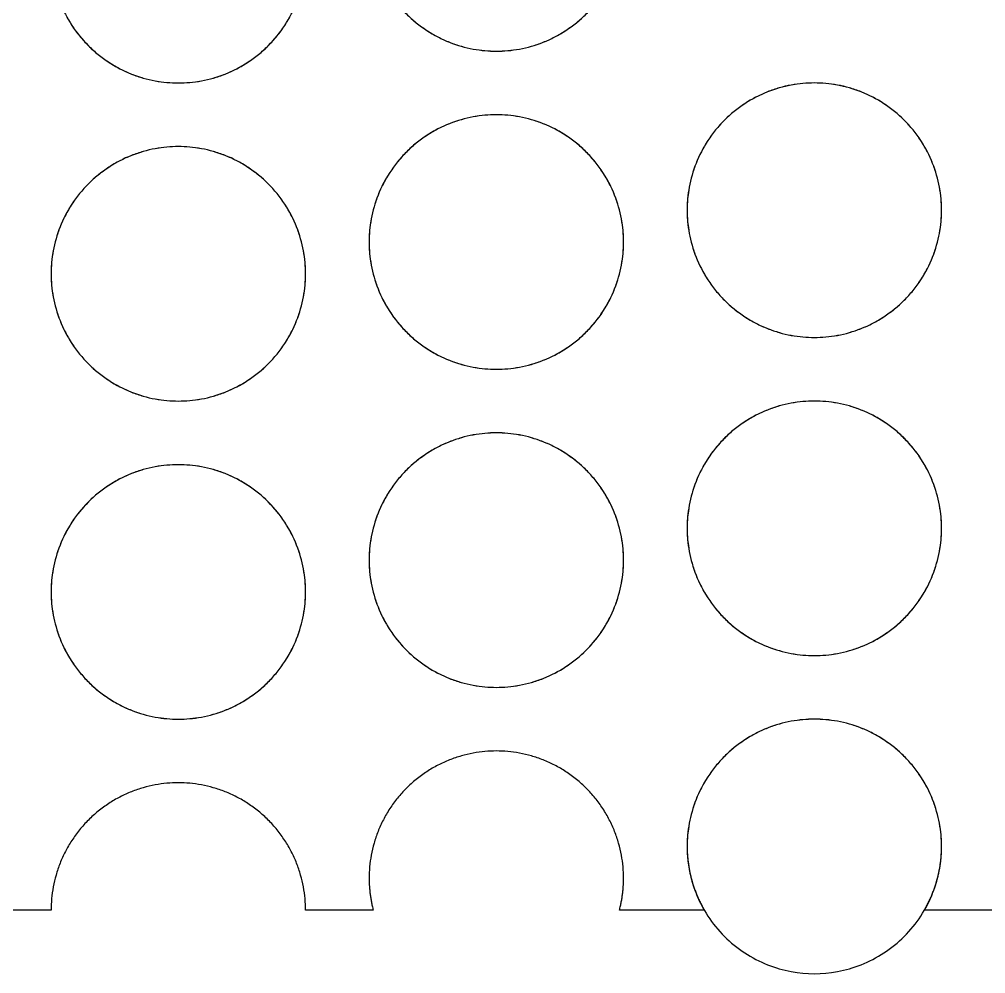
# Model space of a CAD drawing. Extents: x 85 to 185, y 98 to 200.
# Drawn here: x 136 to 160.31, y 98.4 to 122.4 of the extents above; entities that cross this region are included whole.
import ezdxf

# ---------------------------------------------------------------- set-up
doc = ezdxf.new("R2010")
doc.units = 0
doc.header["$MEASUREMENT"] = 0
doc.layers.get('0').update_dxf_attribs({"linetype": 'CONTINUOUS'})

msp = doc.modelspace()

# ---------------------------------------------------------------- linework, layer by layer
for points in [[(137.196, 122.459), (137.236, 122.388), (137.278, 122.318), (137.322, 122.249), (137.367, 122.181), (137.415, 122.114), (137.464, 122.048), (137.516, 121.983), (137.569, 121.92), (137.623, 121.857), (137.679, 121.797), (137.737, 121.737), (137.797, 121.679), (137.857, 121.623), (137.92, 121.569), (137.983, 121.516), (138.048, 121.464), (138.114, 121.415), (138.181, 121.367), (138.249, 121.322), (138.318, 121.278), (138.388, 121.236), (138.459, 121.196), (138.53, 121.157), (138.602, 121.121), (138.675, 121.087), (138.748, 121.055), (138.822, 121.025), (138.896, 120.996), (138.97, 120.97), (139.045, 120.946), (139.119, 120.924), (139.194, 120.903), (139.269, 120.885), (139.343, 120.868), (139.418, 120.853), (139.566, 120.83), (139.712, 120.813), (139.857, 120.803), (140, 120.8), (140.143, 120.803), (140.288, 120.813), (140.434, 120.83), (140.582, 120.853), (140.657, 120.868), (140.731, 120.885), (140.806, 120.903), (140.881, 120.924), (140.955, 120.946), (141.03, 120.97), (141.104, 120.996), (141.178, 121.025), (141.252, 121.055), (141.325, 121.087), (141.398, 121.121), (141.47, 121.157), (141.541, 121.196), (141.612, 121.236), (141.682, 121.278), (141.751, 121.322), (141.819, 121.367), (141.886, 121.415), (141.952, 121.464), (142.017, 121.516), (142.08, 121.569), (142.143, 121.623), (142.203, 121.679), (142.263, 121.737), (142.321, 121.797), (142.377, 121.857), (142.431, 121.92), (142.484, 121.983), (142.536, 122.048), (142.585, 122.114), (142.633, 122.181), (142.678, 122.249), (142.722, 122.318), (142.764, 122.388), (142.804, 122.459)], [(145.857, 122.423), (145.92, 122.369), (145.983, 122.316), (146.048, 122.264), (146.114, 122.215), (146.181, 122.167), (146.249, 122.122), (146.318, 122.078), (146.388, 122.036), (146.459, 121.996), (146.53, 121.957), (146.602, 121.921), (146.675, 121.887), (146.748, 121.855), (146.822, 121.825), (146.896, 121.796), (146.97, 121.77), (147.045, 121.746), (147.119, 121.724), (147.194, 121.703), (147.269, 121.685), (147.343, 121.668), (147.418, 121.653), (147.566, 121.63), (147.712, 121.613), (147.857, 121.603), (148, 121.6), (148.143, 121.603), (148.288, 121.613), (148.434, 121.63), (148.582, 121.653), (148.657, 121.668), (148.731, 121.685), (148.806, 121.703), (148.881, 121.724), (148.955, 121.746), (149.03, 121.77), (149.104, 121.796), (149.178, 121.825), (149.252, 121.855), (149.325, 121.887), (149.398, 121.921), (149.47, 121.957), (149.541, 121.996), (149.612, 122.036), (149.682, 122.078), (149.751, 122.122), (149.819, 122.167), (149.886, 122.215), (149.952, 122.264), (150.017, 122.316), (150.08, 122.369), (150.143, 122.423)], [(136.8, 100), (135.098, 100)], [(144.902, 100), (143.2, 100)], [(153.229, 100), (151.098, 100)], [(161.883, 100), (158.771, 100)]]:
    msp.add_lwpolyline(points)
for points in [[(159.2, 117.6), (159.197, 117.743), (159.187, 117.888), (159.17, 118.034), (159.147, 118.182), (159.132, 118.257), (159.115, 118.331), (159.097, 118.406), (159.076, 118.481), (159.054, 118.555), (159.03, 118.63), (159.004, 118.704), (158.975, 118.778), (158.945, 118.852), (158.913, 118.925), (158.879, 118.998), (158.843, 119.07), (158.804, 119.141), (158.764, 119.212), (158.722, 119.282), (158.678, 119.351), (158.633, 119.419), (158.585, 119.486), (158.536, 119.552), (158.484, 119.617), (158.431, 119.68), (158.377, 119.743), (158.321, 119.803), (158.263, 119.863), (158.203, 119.921), (158.143, 119.977), (158.08, 120.031), (158.017, 120.084), (157.952, 120.136), (157.886, 120.185), (157.819, 120.233), (157.751, 120.278), (157.682, 120.322), (157.612, 120.364), (157.541, 120.404), (157.47, 120.443), (157.398, 120.479), (157.325, 120.513), (157.252, 120.545), (157.178, 120.575), (157.104, 120.604), (157.03, 120.63), (156.955, 120.654), (156.881, 120.676), (156.806, 120.697), (156.731, 120.715), (156.657, 120.732), (156.582, 120.747), (156.434, 120.77), (156.288, 120.787), (156.143, 120.797), (156, 120.8), (155.857, 120.797), (155.712, 120.787), (155.566, 120.77), (155.418, 120.747), (155.343, 120.732), (155.269, 120.715), (155.194, 120.697), (155.119, 120.676), (155.045, 120.654), (154.97, 120.63), (154.896, 120.604), (154.822, 120.575), (154.748, 120.545), (154.675, 120.513), (154.602, 120.479), (154.53, 120.443), (154.459, 120.404), (154.388, 120.364), (154.318, 120.322), (154.249, 120.278), (154.181, 120.233), (154.114, 120.185), (154.048, 120.136), (153.983, 120.084), (153.92, 120.031), (153.857, 119.977), (153.797, 119.921), (153.737, 119.863), (153.679, 119.803), (153.623, 119.743), (153.569, 119.68), (153.516, 119.617), (153.464, 119.552), (153.415, 119.486), (153.367, 119.419), (153.322, 119.351), (153.278, 119.282), (153.236, 119.212), (153.196, 119.141), (153.157, 119.07), (153.121, 118.998), (153.087, 118.925), (153.055, 118.852), (153.025, 118.778), (152.996, 118.704), (152.97, 118.63), (152.946, 118.555), (152.924, 118.481), (152.903, 118.406), (152.885, 118.331), (152.868, 118.257), (152.853, 118.182), (152.83, 118.034), (152.813, 117.888), (152.803, 117.743), (152.8, 117.6), (152.803, 117.457), (152.813, 117.312), (152.83, 117.166), (152.853, 117.018), (152.868, 116.943), (152.885, 116.869), (152.903, 116.794), (152.924, 116.719), (152.946, 116.645), (152.97, 116.57), (152.996, 116.496), (153.025, 116.422), (153.055, 116.348), (153.087, 116.275), (153.121, 116.202), (153.157, 116.13), (153.196, 116.059), (153.236, 115.988), (153.278, 115.918), (153.322, 115.849), (153.367, 115.781), (153.415, 115.714), (153.464, 115.648), (153.516, 115.583), (153.569, 115.52), (153.623, 115.457), (153.679, 115.397), (153.737, 115.337), (153.797, 115.279), (153.857, 115.223), (153.92, 115.169), (153.983, 115.116), (154.048, 115.064), (154.114, 115.015), (154.181, 114.967), (154.249, 114.922), (154.318, 114.878), (154.388, 114.836), (154.459, 114.796), (154.53, 114.757), (154.602, 114.721), (154.675, 114.687), (154.748, 114.655), (154.822, 114.625), (154.896, 114.596), (154.97, 114.57), (155.045, 114.546), (155.119, 114.524), (155.194, 114.503), (155.269, 114.485), (155.343, 114.468), (155.418, 114.453), (155.566, 114.43), (155.712, 114.413), (155.857, 114.403), (156, 114.4), (156.143, 114.403), (156.288, 114.413), (156.434, 114.43), (156.582, 114.453), (156.657, 114.468), (156.731, 114.485), (156.806, 114.503), (156.881, 114.524), (156.955, 114.546), (157.03, 114.57), (157.104, 114.596), (157.178, 114.625), (157.252, 114.655), (157.325, 114.687), (157.398, 114.721), (157.47, 114.757), (157.541, 114.796), (157.612, 114.836), (157.682, 114.878), (157.751, 114.922), (157.819, 114.967), (157.886, 115.015), (157.952, 115.064), (158.017, 115.116), (158.08, 115.169), (158.143, 115.223), (158.203, 115.279), (158.263, 115.337), (158.321, 115.397), (158.377, 115.457), (158.431, 115.52), (158.484, 115.583), (158.536, 115.648), (158.585, 115.714), (158.633, 115.781), (158.678, 115.849), (158.722, 115.918), (158.764, 115.988), (158.804, 116.059), (158.843, 116.13), (158.879, 116.202), (158.913, 116.275), (158.945, 116.348), (158.975, 116.422), (159.004, 116.496), (159.03, 116.57), (159.054, 116.645), (159.076, 116.719), (159.097, 116.794), (159.115, 116.869), (159.132, 116.943), (159.147, 117.018), (159.17, 117.166), (159.187, 117.312), (159.197, 117.457), (159.2, 117.6)], [(151.2, 116.8), (151.197, 116.943), (151.187, 117.088), (151.17, 117.234), (151.147, 117.382), (151.132, 117.457), (151.115, 117.531), (151.097, 117.606), (151.076, 117.681), (151.054, 117.755), (151.03, 117.83), (151.004, 117.904), (150.975, 117.978), (150.945, 118.052), (150.913, 118.125), (150.879, 118.198), (150.843, 118.27), (150.804, 118.341), (150.764, 118.412), (150.722, 118.482), (150.678, 118.551), (150.633, 118.619), (150.585, 118.686), (150.536, 118.752), (150.484, 118.817), (150.431, 118.88), (150.377, 118.943), (150.321, 119.003), (150.263, 119.063), (150.203, 119.121), (150.143, 119.177), (150.08, 119.231), (150.017, 119.284), (149.952, 119.336), (149.886, 119.385), (149.819, 119.433), (149.751, 119.478), (149.682, 119.522), (149.612, 119.564), (149.541, 119.604), (149.47, 119.643), (149.398, 119.679), (149.325, 119.713), (149.252, 119.745), (149.178, 119.775), (149.104, 119.804), (149.03, 119.83), (148.955, 119.854), (148.881, 119.876), (148.806, 119.897), (148.731, 119.915), (148.657, 119.932), (148.582, 119.947), (148.434, 119.97), (148.288, 119.987), (148.143, 119.997), (148, 120), (147.857, 119.997), (147.712, 119.987), (147.566, 119.97), (147.418, 119.947), (147.343, 119.932), (147.269, 119.915), (147.194, 119.897), (147.119, 119.876), (147.045, 119.854), (146.97, 119.83), (146.896, 119.804), (146.822, 119.775), (146.748, 119.745), (146.675, 119.713), (146.602, 119.679), (146.53, 119.643), (146.459, 119.604), (146.388, 119.564), (146.318, 119.522), (146.249, 119.478), (146.181, 119.433), (146.114, 119.385), (146.048, 119.336), (145.983, 119.284), (145.92, 119.231), (145.857, 119.177), (145.797, 119.121), (145.737, 119.063), (145.679, 119.003), (145.623, 118.943), (145.569, 118.88), (145.516, 118.817), (145.464, 118.752), (145.415, 118.686), (145.367, 118.619), (145.322, 118.551), (145.278, 118.482), (145.236, 118.412), (145.196, 118.341), (145.157, 118.27), (145.121, 118.198), (145.087, 118.125), (145.055, 118.052), (145.025, 117.978), (144.996, 117.904), (144.97, 117.83), (144.946, 117.755), (144.924, 117.681), (144.903, 117.606), (144.885, 117.531), (144.868, 117.457), (144.853, 117.382), (144.83, 117.234), (144.813, 117.088), (144.803, 116.943), (144.8, 116.8), (144.803, 116.657), (144.813, 116.512), (144.83, 116.366), (144.853, 116.218), (144.868, 116.143), (144.885, 116.069), (144.903, 115.994), (144.924, 115.919), (144.946, 115.845), (144.97, 115.77), (144.996, 115.696), (145.025, 115.622), (145.055, 115.548), (145.087, 115.475), (145.121, 115.402), (145.157, 115.33), (145.196, 115.259), (145.236, 115.188), (145.278, 115.118), (145.322, 115.049), (145.367, 114.981), (145.415, 114.914), (145.464, 114.848), (145.516, 114.783), (145.569, 114.72), (145.623, 114.657), (145.679, 114.597), (145.737, 114.537), (145.797, 114.479), (145.857, 114.423), (145.92, 114.369), (145.983, 114.316), (146.048, 114.264), (146.114, 114.215), (146.181, 114.167), (146.249, 114.122), (146.318, 114.078), (146.388, 114.036), (146.459, 113.996), (146.53, 113.957), (146.602, 113.921), (146.675, 113.887), (146.748, 113.855), (146.822, 113.825), (146.896, 113.796), (146.97, 113.77), (147.045, 113.746), (147.119, 113.724), (147.194, 113.703), (147.269, 113.685), (147.343, 113.668), (147.418, 113.653), (147.566, 113.63), (147.712, 113.613), (147.857, 113.603), (148, 113.6), (148.143, 113.603), (148.288, 113.613), (148.434, 113.63), (148.582, 113.653), (148.657, 113.668), (148.731, 113.685), (148.806, 113.703), (148.881, 113.724), (148.955, 113.746), (149.03, 113.77), (149.104, 113.796), (149.178, 113.825), (149.252, 113.855), (149.325, 113.887), (149.398, 113.921), (149.47, 113.957), (149.541, 113.996), (149.612, 114.036), (149.682, 114.078), (149.751, 114.122), (149.819, 114.167), (149.886, 114.215), (149.952, 114.264), (150.017, 114.316), (150.08, 114.369), (150.143, 114.423), (150.203, 114.479), (150.263, 114.537), (150.321, 114.597), (150.377, 114.657), (150.431, 114.72), (150.484, 114.783), (150.536, 114.848), (150.585, 114.914), (150.633, 114.981), (150.678, 115.049), (150.722, 115.118), (150.764, 115.188), (150.804, 115.259), (150.843, 115.33), (150.879, 115.402), (150.913, 115.475), (150.945, 115.548), (150.975, 115.622), (151.004, 115.696), (151.03, 115.77), (151.054, 115.845), (151.076, 115.919), (151.097, 115.994), (151.115, 116.069), (151.132, 116.143), (151.147, 116.218), (151.17, 116.366), (151.187, 116.512), (151.197, 116.657), (151.2, 116.8)], [(143.2, 116), (143.197, 116.143), (143.187, 116.288), (143.17, 116.434), (143.147, 116.582), (143.132, 116.657), (143.115, 116.731), (143.097, 116.806), (143.076, 116.881), (143.054, 116.955), (143.03, 117.03), (143.004, 117.104), (142.975, 117.178), (142.945, 117.252), (142.913, 117.325), (142.879, 117.398), (142.843, 117.47), (142.804, 117.541), (142.764, 117.612), (142.722, 117.682), (142.678, 117.751), (142.633, 117.819), (142.585, 117.886), (142.536, 117.952), (142.484, 118.017), (142.431, 118.08), (142.377, 118.143), (142.321, 118.203), (142.263, 118.263), (142.203, 118.321), (142.143, 118.377), (142.08, 118.431), (142.017, 118.484), (141.952, 118.536), (141.886, 118.585), (141.819, 118.633), (141.751, 118.678), (141.682, 118.722), (141.612, 118.764), (141.541, 118.804), (141.47, 118.843), (141.398, 118.879), (141.325, 118.913), (141.252, 118.945), (141.178, 118.975), (141.104, 119.004), (141.03, 119.03), (140.955, 119.054), (140.881, 119.076), (140.806, 119.097), (140.731, 119.115), (140.657, 119.132), (140.582, 119.147), (140.434, 119.17), (140.288, 119.187), (140.143, 119.197), (140, 119.2), (139.857, 119.197), (139.712, 119.187), (139.566, 119.17), (139.418, 119.147), (139.343, 119.132), (139.269, 119.115), (139.194, 119.097), (139.119, 119.076), (139.045, 119.054), (138.97, 119.03), (138.896, 119.004), (138.822, 118.975), (138.748, 118.945), (138.675, 118.913), (138.602, 118.879), (138.53, 118.843), (138.459, 118.804), (138.388, 118.764), (138.318, 118.722), (138.249, 118.678), (138.181, 118.633), (138.114, 118.585), (138.048, 118.536), (137.983, 118.484), (137.92, 118.431), (137.857, 118.377), (137.797, 118.321), (137.737, 118.263), (137.679, 118.203), (137.623, 118.143), (137.569, 118.08), (137.516, 118.017), (137.464, 117.952), (137.415, 117.886), (137.367, 117.819), (137.322, 117.751), (137.278, 117.682), (137.236, 117.612), (137.196, 117.541), (137.157, 117.47), (137.121, 117.398), (137.087, 117.325), (137.055, 117.252), (137.025, 117.178), (136.996, 117.104), (136.97, 117.03), (136.946, 116.955), (136.924, 116.881), (136.903, 116.806), (136.885, 116.731), (136.868, 116.657), (136.853, 116.582), (136.83, 116.434), (136.813, 116.288), (136.803, 116.143), (136.8, 116), (136.803, 115.857), (136.813, 115.712), (136.83, 115.566), (136.853, 115.418), (136.868, 115.343), (136.885, 115.269), (136.903, 115.194), (136.924, 115.119), (136.946, 115.045), (136.97, 114.97), (136.996, 114.896), (137.025, 114.822), (137.055, 114.748), (137.087, 114.675), (137.121, 114.602), (137.157, 114.53), (137.196, 114.459), (137.236, 114.388), (137.278, 114.318), (137.322, 114.249), (137.367, 114.181), (137.415, 114.114), (137.464, 114.048), (137.516, 113.983), (137.569, 113.92), (137.623, 113.857), (137.679, 113.797), (137.737, 113.737), (137.797, 113.679), (137.857, 113.623), (137.92, 113.569), (137.983, 113.516), (138.048, 113.464), (138.114, 113.415), (138.181, 113.367), (138.249, 113.322), (138.318, 113.278), (138.388, 113.236), (138.459, 113.196), (138.53, 113.157), (138.602, 113.121), (138.675, 113.087), (138.748, 113.055), (138.822, 113.025), (138.896, 112.996), (138.97, 112.97), (139.045, 112.946), (139.119, 112.924), (139.194, 112.903), (139.269, 112.885), (139.343, 112.868), (139.418, 112.853), (139.566, 112.83), (139.712, 112.813), (139.857, 112.803), (140, 112.8), (140.143, 112.803), (140.288, 112.813), (140.434, 112.83), (140.582, 112.853), (140.657, 112.868), (140.731, 112.885), (140.806, 112.903), (140.881, 112.924), (140.955, 112.946), (141.03, 112.97), (141.104, 112.996), (141.178, 113.025), (141.252, 113.055), (141.325, 113.087), (141.398, 113.121), (141.47, 113.157), (141.541, 113.196), (141.612, 113.236), (141.682, 113.278), (141.751, 113.322), (141.819, 113.367), (141.886, 113.415), (141.952, 113.464), (142.017, 113.516), (142.08, 113.569), (142.143, 113.623), (142.203, 113.679), (142.263, 113.737), (142.321, 113.797), (142.377, 113.857), (142.431, 113.92), (142.484, 113.983), (142.536, 114.048), (142.585, 114.114), (142.633, 114.181), (142.678, 114.249), (142.722, 114.318), (142.764, 114.388), (142.804, 114.459), (142.843, 114.53), (142.879, 114.602), (142.913, 114.675), (142.945, 114.748), (142.975, 114.822), (143.004, 114.896), (143.03, 114.97), (143.054, 115.045), (143.076, 115.119), (143.097, 115.194), (143.115, 115.269), (143.132, 115.343), (143.147, 115.418), (143.17, 115.566), (143.187, 115.712), (143.197, 115.857), (143.2, 116)], [(159.2, 109.6), (159.197, 109.743), (159.187, 109.888), (159.17, 110.034), (159.147, 110.182), (159.132, 110.257), (159.115, 110.331), (159.097, 110.406), (159.076, 110.481), (159.054, 110.555), (159.03, 110.63), (159.004, 110.704), (158.975, 110.778), (158.945, 110.852), (158.913, 110.925), (158.879, 110.998), (158.843, 111.07), (158.804, 111.141), (158.764, 111.212), (158.722, 111.282), (158.678, 111.351), (158.633, 111.419), (158.585, 111.486), (158.536, 111.552), (158.484, 111.617), (158.431, 111.68), (158.377, 111.743), (158.321, 111.803), (158.263, 111.863), (158.203, 111.921), (158.143, 111.977), (158.08, 112.031), (158.017, 112.084), (157.952, 112.136), (157.886, 112.185), (157.819, 112.233), (157.751, 112.278), (157.682, 112.322), (157.612, 112.364), (157.541, 112.404), (157.47, 112.443), (157.398, 112.479), (157.325, 112.513), (157.252, 112.545), (157.178, 112.575), (157.104, 112.604), (157.03, 112.63), (156.955, 112.654), (156.881, 112.676), (156.806, 112.697), (156.731, 112.715), (156.657, 112.732), (156.582, 112.747), (156.434, 112.77), (156.288, 112.787), (156.143, 112.797), (156, 112.8), (155.857, 112.797), (155.712, 112.787), (155.566, 112.77), (155.418, 112.747), (155.343, 112.732), (155.269, 112.715), (155.194, 112.697), (155.119, 112.676), (155.045, 112.654), (154.97, 112.63), (154.896, 112.604), (154.822, 112.575), (154.748, 112.545), (154.675, 112.513), (154.602, 112.479), (154.53, 112.443), (154.459, 112.404), (154.388, 112.364), (154.318, 112.322), (154.249, 112.278), (154.181, 112.233), (154.114, 112.185), (154.048, 112.136), (153.983, 112.084), (153.92, 112.031), (153.857, 111.977), (153.797, 111.921), (153.737, 111.863), (153.679, 111.803), (153.623, 111.743), (153.569, 111.68), (153.516, 111.617), (153.464, 111.552), (153.415, 111.486), (153.367, 111.419), (153.322, 111.351), (153.278, 111.282), (153.236, 111.212), (153.196, 111.141), (153.157, 111.07), (153.121, 110.998), (153.087, 110.925), (153.055, 110.852), (153.025, 110.778), (152.996, 110.704), (152.97, 110.63), (152.946, 110.555), (152.924, 110.481), (152.903, 110.406), (152.885, 110.331), (152.868, 110.257), (152.853, 110.182), (152.83, 110.034), (152.813, 109.888), (152.803, 109.743), (152.8, 109.6), (152.803, 109.457), (152.813, 109.312), (152.83, 109.166), (152.853, 109.018), (152.868, 108.943), (152.885, 108.869), (152.903, 108.794), (152.924, 108.719), (152.946, 108.645), (152.97, 108.57), (152.996, 108.496), (153.025, 108.422), (153.055, 108.348), (153.087, 108.275), (153.121, 108.202), (153.157, 108.13), (153.196, 108.059), (153.236, 107.988), (153.278, 107.918), (153.322, 107.849), (153.367, 107.781), (153.415, 107.714), (153.464, 107.648), (153.516, 107.583), (153.569, 107.52), (153.623, 107.457), (153.679, 107.397), (153.737, 107.337), (153.797, 107.279), (153.857, 107.223), (153.92, 107.169), (153.983, 107.116), (154.048, 107.064), (154.114, 107.015), (154.181, 106.967), (154.249, 106.922), (154.318, 106.878), (154.388, 106.836), (154.459, 106.796), (154.53, 106.757), (154.602, 106.721), (154.675, 106.687), (154.748, 106.655), (154.822, 106.625), (154.896, 106.596), (154.97, 106.57), (155.045, 106.546), (155.119, 106.524), (155.194, 106.503), (155.269, 106.485), (155.343, 106.468), (155.418, 106.453), (155.566, 106.43), (155.712, 106.413), (155.857, 106.403), (156, 106.4), (156.143, 106.403), (156.288, 106.413), (156.434, 106.43), (156.582, 106.453), (156.657, 106.468), (156.731, 106.485), (156.806, 106.503), (156.881, 106.524), (156.955, 106.546), (157.03, 106.57), (157.104, 106.596), (157.178, 106.625), (157.252, 106.655), (157.325, 106.687), (157.398, 106.721), (157.47, 106.757), (157.541, 106.796), (157.612, 106.836), (157.682, 106.878), (157.751, 106.922), (157.819, 106.967), (157.886, 107.015), (157.952, 107.064), (158.017, 107.116), (158.08, 107.169), (158.143, 107.223), (158.203, 107.279), (158.263, 107.337), (158.321, 107.397), (158.377, 107.457), (158.431, 107.52), (158.484, 107.583), (158.536, 107.648), (158.585, 107.714), (158.633, 107.781), (158.678, 107.849), (158.722, 107.918), (158.764, 107.988), (158.804, 108.059), (158.843, 108.13), (158.879, 108.202), (158.913, 108.275), (158.945, 108.348), (158.975, 108.422), (159.004, 108.496), (159.03, 108.57), (159.054, 108.645), (159.076, 108.719), (159.097, 108.794), (159.115, 108.869), (159.132, 108.943), (159.147, 109.018), (159.17, 109.166), (159.187, 109.312), (159.197, 109.457), (159.2, 109.6)], [(151.2, 108.8), (151.197, 108.943), (151.187, 109.088), (151.17, 109.234), (151.147, 109.382), (151.132, 109.457), (151.115, 109.531), (151.097, 109.606), (151.076, 109.681), (151.054, 109.755), (151.03, 109.83), (151.004, 109.904), (150.975, 109.978), (150.945, 110.052), (150.913, 110.125), (150.879, 110.198), (150.843, 110.27), (150.804, 110.341), (150.764, 110.412), (150.722, 110.482), (150.678, 110.551), (150.633, 110.619), (150.585, 110.686), (150.536, 110.752), (150.484, 110.817), (150.431, 110.88), (150.377, 110.943), (150.321, 111.003), (150.263, 111.063), (150.203, 111.121), (150.143, 111.177), (150.08, 111.231), (150.017, 111.284), (149.952, 111.336), (149.886, 111.385), (149.819, 111.433), (149.751, 111.478), (149.682, 111.522), (149.612, 111.564), (149.541, 111.604), (149.47, 111.643), (149.398, 111.679), (149.325, 111.713), (149.252, 111.745), (149.178, 111.775), (149.104, 111.804), (149.03, 111.83), (148.955, 111.854), (148.881, 111.876), (148.806, 111.897), (148.731, 111.915), (148.657, 111.932), (148.582, 111.947), (148.434, 111.97), (148.288, 111.987), (148.143, 111.997), (148, 112), (147.857, 111.997), (147.712, 111.987), (147.566, 111.97), (147.418, 111.947), (147.343, 111.932), (147.269, 111.915), (147.194, 111.897), (147.119, 111.876), (147.045, 111.854), (146.97, 111.83), (146.896, 111.804), (146.822, 111.775), (146.748, 111.745), (146.675, 111.713), (146.602, 111.679), (146.53, 111.643), (146.459, 111.604), (146.388, 111.564), (146.318, 111.522), (146.249, 111.478), (146.181, 111.433), (146.114, 111.385), (146.048, 111.336), (145.983, 111.284), (145.92, 111.231), (145.857, 111.177), (145.797, 111.121), (145.737, 111.063), (145.679, 111.003), (145.623, 110.943), (145.569, 110.88), (145.516, 110.817), (145.464, 110.752), (145.415, 110.686), (145.367, 110.619), (145.322, 110.551), (145.278, 110.482), (145.236, 110.412), (145.196, 110.341), (145.157, 110.27), (145.121, 110.198), (145.087, 110.125), (145.055, 110.052), (145.025, 109.978), (144.996, 109.904), (144.97, 109.83), (144.946, 109.755), (144.924, 109.681), (144.903, 109.606), (144.885, 109.531), (144.868, 109.457), (144.853, 109.382), (144.83, 109.234), (144.813, 109.088), (144.803, 108.943), (144.8, 108.8), (144.803, 108.657), (144.813, 108.512), (144.83, 108.366), (144.853, 108.218), (144.868, 108.143), (144.885, 108.069), (144.903, 107.994), (144.924, 107.919), (144.946, 107.845), (144.97, 107.77), (144.996, 107.696), (145.025, 107.622), (145.055, 107.548), (145.087, 107.475), (145.121, 107.402), (145.157, 107.33), (145.196, 107.259), (145.236, 107.188), (145.278, 107.118), (145.322, 107.049), (145.367, 106.981), (145.415, 106.914), (145.464, 106.848), (145.516, 106.783), (145.569, 106.72), (145.623, 106.657), (145.679, 106.597), (145.737, 106.537), (145.797, 106.479), (145.857, 106.423), (145.92, 106.369), (145.983, 106.316), (146.048, 106.264), (146.114, 106.215), (146.181, 106.167), (146.249, 106.122), (146.318, 106.078), (146.388, 106.036), (146.459, 105.996), (146.53, 105.957), (146.602, 105.921), (146.675, 105.887), (146.748, 105.855), (146.822, 105.825), (146.896, 105.796), (146.97, 105.77), (147.045, 105.746), (147.119, 105.724), (147.194, 105.703), (147.269, 105.685), (147.343, 105.668), (147.418, 105.653), (147.566, 105.63), (147.712, 105.613), (147.857, 105.603), (148, 105.6), (148.143, 105.603), (148.288, 105.613), (148.434, 105.63), (148.582, 105.653), (148.657, 105.668), (148.731, 105.685), (148.806, 105.703), (148.881, 105.724), (148.955, 105.746), (149.03, 105.77), (149.104, 105.796), (149.178, 105.825), (149.252, 105.855), (149.325, 105.887), (149.398, 105.921), (149.47, 105.957), (149.541, 105.996), (149.612, 106.036), (149.682, 106.078), (149.751, 106.122), (149.819, 106.167), (149.886, 106.215), (149.952, 106.264), (150.017, 106.316), (150.08, 106.369), (150.143, 106.423), (150.203, 106.479), (150.263, 106.537), (150.321, 106.597), (150.377, 106.657), (150.431, 106.72), (150.484, 106.783), (150.536, 106.848), (150.585, 106.914), (150.633, 106.981), (150.678, 107.049), (150.722, 107.118), (150.764, 107.188), (150.804, 107.259), (150.843, 107.33), (150.879, 107.402), (150.913, 107.475), (150.945, 107.548), (150.975, 107.622), (151.004, 107.696), (151.03, 107.77), (151.054, 107.845), (151.076, 107.919), (151.097, 107.994), (151.115, 108.069), (151.132, 108.143), (151.147, 108.218), (151.17, 108.366), (151.187, 108.512), (151.197, 108.657), (151.2, 108.8)], [(143.2, 108), (143.197, 108.143), (143.187, 108.288), (143.17, 108.434), (143.147, 108.582), (143.132, 108.657), (143.115, 108.731), (143.097, 108.806), (143.076, 108.881), (143.054, 108.955), (143.03, 109.03), (143.004, 109.104), (142.975, 109.178), (142.945, 109.252), (142.913, 109.325), (142.879, 109.398), (142.843, 109.47), (142.804, 109.541), (142.764, 109.612), (142.722, 109.682), (142.678, 109.751), (142.633, 109.819), (142.585, 109.886), (142.536, 109.952), (142.484, 110.017), (142.431, 110.08), (142.377, 110.143), (142.321, 110.203), (142.263, 110.263), (142.203, 110.321), (142.143, 110.377), (142.08, 110.431), (142.017, 110.484), (141.952, 110.536), (141.886, 110.585), (141.819, 110.633), (141.751, 110.678), (141.682, 110.722), (141.612, 110.764), (141.541, 110.804), (141.47, 110.843), (141.398, 110.879), (141.325, 110.913), (141.252, 110.945), (141.178, 110.975), (141.104, 111.004), (141.03, 111.03), (140.955, 111.054), (140.881, 111.076), (140.806, 111.097), (140.731, 111.115), (140.657, 111.132), (140.582, 111.147), (140.434, 111.17), (140.288, 111.187), (140.143, 111.197), (140, 111.2), (139.857, 111.197), (139.712, 111.187), (139.566, 111.17), (139.418, 111.147), (139.343, 111.132), (139.269, 111.115), (139.194, 111.097), (139.119, 111.076), (139.045, 111.054), (138.97, 111.03), (138.896, 111.004), (138.822, 110.975), (138.748, 110.945), (138.675, 110.913), (138.602, 110.879), (138.53, 110.843), (138.459, 110.804), (138.388, 110.764), (138.318, 110.722), (138.249, 110.678), (138.181, 110.633), (138.114, 110.585), (138.048, 110.536), (137.983, 110.484), (137.92, 110.431), (137.857, 110.377), (137.797, 110.321), (137.737, 110.263), (137.679, 110.203), (137.623, 110.143), (137.569, 110.08), (137.516, 110.017), (137.464, 109.952), (137.415, 109.886), (137.367, 109.819), (137.322, 109.751), (137.278, 109.682), (137.236, 109.612), (137.196, 109.541), (137.157, 109.47), (137.121, 109.398), (137.087, 109.325), (137.055, 109.252), (137.025, 109.178), (136.996, 109.104), (136.97, 109.03), (136.946, 108.955), (136.924, 108.881), (136.903, 108.806), (136.885, 108.731), (136.868, 108.657), (136.853, 108.582), (136.83, 108.434), (136.813, 108.288), (136.803, 108.143), (136.8, 108), (136.803, 107.857), (136.813, 107.712), (136.83, 107.566), (136.853, 107.418), (136.868, 107.343), (136.885, 107.269), (136.903, 107.194), (136.924, 107.119), (136.946, 107.045), (136.97, 106.97), (136.996, 106.896), (137.025, 106.822), (137.055, 106.748), (137.087, 106.675), (137.121, 106.602), (137.157, 106.53), (137.196, 106.459), (137.236, 106.388), (137.278, 106.318), (137.322, 106.249), (137.367, 106.181), (137.415, 106.114), (137.464, 106.048), (137.516, 105.983), (137.569, 105.92), (137.623, 105.857), (137.679, 105.797), (137.737, 105.737), (137.797, 105.679), (137.857, 105.623), (137.92, 105.569), (137.983, 105.516), (138.048, 105.464), (138.114, 105.415), (138.181, 105.367), (138.249, 105.322), (138.318, 105.278), (138.388, 105.236), (138.459, 105.196), (138.53, 105.157), (138.602, 105.121), (138.675, 105.087), (138.748, 105.055), (138.822, 105.025), (138.896, 104.996), (138.97, 104.97), (139.045, 104.946), (139.119, 104.924), (139.194, 104.903), (139.269, 104.885), (139.343, 104.868), (139.418, 104.853), (139.566, 104.83), (139.712, 104.813), (139.857, 104.803), (140, 104.8), (140.143, 104.803), (140.288, 104.813), (140.434, 104.83), (140.582, 104.853), (140.657, 104.868), (140.731, 104.885), (140.806, 104.903), (140.881, 104.924), (140.955, 104.946), (141.03, 104.97), (141.104, 104.996), (141.178, 105.025), (141.252, 105.055), (141.325, 105.087), (141.398, 105.121), (141.47, 105.157), (141.541, 105.196), (141.612, 105.236), (141.682, 105.278), (141.751, 105.322), (141.819, 105.367), (141.886, 105.415), (141.952, 105.464), (142.017, 105.516), (142.08, 105.569), (142.143, 105.623), (142.203, 105.679), (142.263, 105.737), (142.321, 105.797), (142.377, 105.857), (142.431, 105.92), (142.484, 105.983), (142.536, 106.048), (142.585, 106.114), (142.633, 106.181), (142.678, 106.249), (142.722, 106.318), (142.764, 106.388), (142.804, 106.459), (142.843, 106.53), (142.879, 106.602), (142.913, 106.675), (142.945, 106.748), (142.975, 106.822), (143.004, 106.896), (143.03, 106.97), (143.054, 107.045), (143.076, 107.119), (143.097, 107.194), (143.115, 107.269), (143.132, 107.343), (143.147, 107.418), (143.17, 107.566), (143.187, 107.712), (143.197, 107.857), (143.2, 108)], [(159.2, 101.6), (159.197, 101.743), (159.187, 101.888), (159.17, 102.034), (159.147, 102.182), (159.132, 102.257), (159.115, 102.331), (159.097, 102.406), (159.076, 102.481), (159.054, 102.555), (159.03, 102.63), (159.004, 102.704), (158.975, 102.778), (158.945, 102.852), (158.913, 102.925), (158.879, 102.998), (158.843, 103.07), (158.804, 103.141), (158.764, 103.212), (158.722, 103.282), (158.678, 103.351), (158.633, 103.419), (158.585, 103.486), (158.536, 103.552), (158.484, 103.617), (158.431, 103.68), (158.377, 103.743), (158.321, 103.803), (158.263, 103.863), (158.203, 103.921), (158.143, 103.977), (158.08, 104.031), (158.017, 104.084), (157.952, 104.136), (157.886, 104.185), (157.819, 104.233), (157.751, 104.278), (157.682, 104.322), (157.612, 104.364), (157.541, 104.404), (157.47, 104.443), (157.398, 104.479), (157.325, 104.513), (157.252, 104.545), (157.178, 104.575), (157.104, 104.604), (157.03, 104.63), (156.955, 104.654), (156.881, 104.676), (156.806, 104.697), (156.731, 104.715), (156.657, 104.732), (156.582, 104.747), (156.434, 104.77), (156.288, 104.787), (156.143, 104.797), (156, 104.8), (155.857, 104.797), (155.712, 104.787), (155.566, 104.77), (155.418, 104.747), (155.343, 104.732), (155.269, 104.715), (155.194, 104.697), (155.119, 104.676), (155.045, 104.654), (154.97, 104.63), (154.896, 104.604), (154.822, 104.575), (154.748, 104.545), (154.675, 104.513), (154.602, 104.479), (154.53, 104.443), (154.459, 104.404), (154.388, 104.364), (154.318, 104.322), (154.249, 104.278), (154.181, 104.233), (154.114, 104.185), (154.048, 104.136), (153.983, 104.084), (153.92, 104.031), (153.857, 103.977), (153.797, 103.921), (153.737, 103.863), (153.679, 103.803), (153.623, 103.743), (153.569, 103.68), (153.516, 103.617), (153.464, 103.552), (153.415, 103.486), (153.367, 103.419), (153.322, 103.351), (153.278, 103.282), (153.236, 103.212), (153.196, 103.141), (153.157, 103.07), (153.121, 102.998), (153.087, 102.925), (153.055, 102.852), (153.025, 102.778), (152.996, 102.704), (152.97, 102.63), (152.946, 102.555), (152.924, 102.481), (152.903, 102.406), (152.885, 102.331), (152.868, 102.257), (152.853, 102.182), (152.83, 102.034), (152.813, 101.888), (152.803, 101.743), (152.8, 101.6), (152.803, 101.457), (152.813, 101.312), (152.83, 101.166), (152.853, 101.018), (152.868, 100.943), (152.885, 100.869), (152.903, 100.794), (152.924, 100.719), (152.946, 100.645), (152.97, 100.57), (152.996, 100.496), (153.025, 100.422), (153.055, 100.348), (153.087, 100.275), (153.121, 100.202), (153.157, 100.13), (153.196, 100.059), (153.236, 99.988), (153.278, 99.918), (153.322, 99.849), (153.367, 99.781), (153.415, 99.714), (153.464, 99.648), (153.516, 99.583), (153.569, 99.52), (153.623, 99.457), (153.679, 99.397), (153.737, 99.337), (153.797, 99.279), (153.857, 99.223), (153.92, 99.169), (153.983, 99.116), (154.048, 99.064), (154.114, 99.015), (154.181, 98.967), (154.249, 98.922), (154.318, 98.878), (154.388, 98.836), (154.459, 98.796), (154.53, 98.757), (154.602, 98.721), (154.675, 98.687), (154.748, 98.655), (154.822, 98.625), (154.896, 98.596), (154.97, 98.57), (155.045, 98.546), (155.119, 98.524), (155.194, 98.503), (155.269, 98.485), (155.343, 98.468), (155.418, 98.453), (155.566, 98.43), (155.712, 98.413), (155.857, 98.403), (156, 98.4), (156.143, 98.403), (156.288, 98.413), (156.434, 98.43), (156.582, 98.453), (156.657, 98.468), (156.731, 98.485), (156.806, 98.503), (156.881, 98.524), (156.955, 98.546), (157.03, 98.57), (157.104, 98.596), (157.178, 98.625), (157.252, 98.655), (157.325, 98.687), (157.398, 98.721), (157.47, 98.757), (157.541, 98.796), (157.612, 98.836), (157.682, 98.878), (157.751, 98.922), (157.819, 98.967), (157.886, 99.015), (157.952, 99.064), (158.017, 99.116), (158.08, 99.169), (158.143, 99.223), (158.203, 99.279), (158.263, 99.337), (158.321, 99.397), (158.377, 99.457), (158.431, 99.52), (158.484, 99.583), (158.536, 99.648), (158.585, 99.714), (158.633, 99.781), (158.678, 99.849), (158.722, 99.918), (158.764, 99.988), (158.804, 100.059), (158.843, 100.13), (158.879, 100.202), (158.913, 100.275), (158.945, 100.348), (158.975, 100.422), (159.004, 100.496), (159.03, 100.57), (159.054, 100.645), (159.076, 100.719), (159.097, 100.794), (159.115, 100.869), (159.132, 100.943), (159.147, 101.018), (159.17, 101.166), (159.187, 101.312), (159.197, 101.457), (159.2, 101.6)]]:
    msp.add_lwpolyline(points, close=True)
for points, weights in [([(144.8, 124.8), (144.8, 121.6), (148, 121.6)], [1, 0.707106781187, 1]), ([(148, 121.6), (151.2, 121.6), (151.2, 124.8)], [1, 0.707106781187, 1]), ([(136.8, 124), (136.8, 120.8), (140, 120.8)], [1, 0.707106781187, 1]), ([(140, 120.8), (143.2, 120.8), (143.2, 124)], [1, 0.707106781187, 1]), ([(156, 120.8), (152.8, 120.8), (152.8, 117.6)], [1, 0.707106781187, 1]), ([(159.2, 117.6), (159.2, 120.8), (156, 120.8)], [1, 0.707106781187, 1]), ([(148, 120), (144.8, 120), (144.8, 116.8)], [1, 0.707106781187, 1]), ([(151.2, 116.8), (151.2, 120), (148, 120)], [1, 0.707106781187, 1]), ([(140, 119.2), (136.8, 119.2), (136.8, 116)], [1, 0.707106781187, 1]), ([(143.2, 116), (143.2, 119.2), (140, 119.2)], [1, 0.707106781187, 1]), ([(152.8, 117.6), (152.8, 114.4), (156, 114.4)], [1, 0.707106781187, 1]), ([(156, 114.4), (159.2, 114.4), (159.2, 117.6)], [1, 0.707106781187, 1]), ([(144.8, 116.8), (144.8, 113.6), (148, 113.6)], [1, 0.707106781187, 1]), ([(148, 113.6), (151.2, 113.6), (151.2, 116.8)], [1, 0.707106781187, 1]), ([(136.8, 116), (136.8, 112.8), (140, 112.8)], [1, 0.707106781187, 1]), ([(140, 112.8), (143.2, 112.8), (143.2, 116)], [1, 0.707106781187, 1]), ([(156, 112.8), (152.8, 112.8), (152.8, 109.6)], [1, 0.707106781187, 1]), ([(159.2, 109.6), (159.2, 112.8), (156, 112.8)], [1, 0.707106781187, 1]), ([(148, 112), (144.8, 112), (144.8, 108.8)], [1, 0.707106781187, 1]), ([(151.2, 108.8), (151.2, 112), (148, 112)], [1, 0.707106781187, 1]), ([(140, 111.2), (136.8, 111.2), (136.8, 108)], [1, 0.707106781187, 1]), ([(143.2, 108), (143.2, 111.2), (140, 111.2)], [1, 0.707106781187, 1]), ([(152.8, 109.6), (152.8, 106.4), (156, 106.4)], [1, 0.707106781187, 1]), ([(156, 106.4), (159.2, 106.4), (159.2, 109.6)], [1, 0.707106781187, 1]), ([(144.8, 108.8), (144.8, 105.6), (148, 105.6)], [1, 0.707106781187, 1]), ([(148, 105.6), (151.2, 105.6), (151.2, 108.8)], [1, 0.707106781187, 1]), ([(136.8, 108), (136.8, 104.8), (140, 104.8)], [1, 0.707106781187, 1]), ([(140, 104.8), (143.2, 104.8), (143.2, 108)], [1, 0.707106781187, 1]), ([(156, 104.8), (152.8, 104.8), (152.8, 101.6)], [1, 0.707106781187, 1]), ([(159.2, 101.6), (159.2, 104.8), (156, 104.8)], [1, 0.707106781187, 1]), ([(148, 104), (144.8, 104), (144.8, 100.8)], [1, 0.707106781187, 1]), ([(151.2, 100.8), (151.2, 104), (148, 104)], [1, 0.707106781187, 1]), ([(140, 103.2), (136.8, 103.2), (136.8, 100)], [1, 0.707106781187, 1]), ([(143.2, 100), (143.2, 103.2), (140, 103.2)], [1, 0.707106781187, 1]), ([(152.8, 101.6), (152.8, 100.743), (153.229, 100)], [1, 0.900099577495, 0.868347502413]), ([(158.771, 100), (159.2, 100.743), (159.2, 101.6)], [0.868347502413, 0.900099577495, 1]), ([(144.8, 100.8), (144.8, 100.394), (144.902, 100)], [1, 0.950017651693, 0.917094319996]), ([(151.098, 100), (151.2, 100.394), (151.2, 100.8)], [0.917094319996, 0.950017651693, 1])]:
    msp.add_rational_spline(points, weights, degree=2)

doc.saveas('drawing.dxf')
